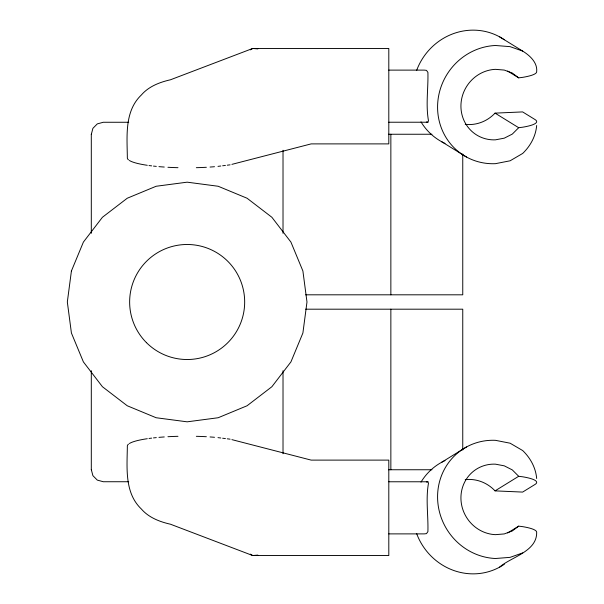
<?xml version="1.0" encoding="UTF-8"?>
<svg xmlns="http://www.w3.org/2000/svg" width="604" height="604" viewBox="0 0 604 604"><rect width="100%" height="100%" fill="white"/><g stroke="black" fill="none" stroke-linecap="round" stroke-linejoin="round"><path stroke-width="0.91" d="M536.669 125.496C535.748 136.278 530.425 146.002 522.702 153.439L510.101 160.8L495.446 163.676A59.909 57.078 -58.3 0 1 437.575 107.15A59.909 57.078 -58.3 0 1 495.446 45.496L510.101 46.644L522.702 51.098C529.768 55.477 537.688 62.59 536.669 71.763A47.927 7.92 0 0 1 522.626 77.357L518.685 77.856L507.654 71.061M91.302 134.413L92.903 128.335L97.289 123.895L103.284 122.265L128.727 122.265M388.802 122.227L427.904 122.227L428.47 120.694C425.624 104.718 428.372 88.358 427.904 72.359L426.469 70.358L424.272 70.117L388.802 70.117M465.231 124.341A35.742 34.05 -58.3 0 0 495.046 113.129L522.626 111.914L535.031 119.562A47.927 7.92 0 0 1 522.626 127.21L518.685 127.708L512.298 134.096L504.264 138.165L495.446 139.834A35.742 34.05 -58.3 0 1 460.928 106.115A35.742 34.05 -58.3 0 1 495.446 69.339L504.264 70.072L512.298 73.046L518.685 77.856M499.568 567.164C510.916 556.986 537.16 551.701 536.669 532.237A47.927 7.92 0 0 0 522.626 526.643L518.685 526.144L507.654 532.939M518.685 526.144L512.298 530.954L504.264 533.928L495.446 534.661A35.742 34.05 58.3 0 1 460.928 497.885A35.742 34.05 58.3 0 1 495.446 464.166L504.264 465.835L512.298 469.904L518.685 476.292L522.626 476.79A47.927 7.92 0 0 1 535.031 484.438L522.626 492.086L495.046 490.871A35.742 34.05 58.3 0 0 465.231 479.659M441.698 462.256L466.514 446.96M495.046 490.871L518.685 476.292M250.313 49.875L252.706 48.463L388.802 48.463L388.802 143.888L311.166 143.888L231.898 164.363M522.702 552.902L510.101 557.356L495.446 558.504A59.909 57.078 58.3 0 1 437.575 496.85A59.909 57.078 58.3 0 1 495.446 440.324L510.101 443.2L522.702 450.561C530.425 457.998 535.748 467.723 536.669 478.504M426.469 482.007L427.904 481.773L428.47 483.306C425.624 499.281 428.372 515.642 427.904 531.641L426.469 533.642L424.272 533.883L388.802 533.883M217.991 166.364L220.777 166.009M222.642 165.775L225.428 165.421M227.285 165.186L230.079 164.832M257.848 555.099L252.706 555.537L170.471 524.219C159.743 521.803 148.72 517.568 141.389 509.044C124.213 492.698 127.142 467.519 127.346 446.077A59.811 9.883 0 0 1 128.501 444.144M388.447 134.247L431.943 134.247M305.669 294.812L462.755 294.812L462.755 153.967M305.669 309.188L462.755 309.188L462.755 450.033M388.447 469.753L431.943 469.753M128.727 481.735L103.284 481.735L97.289 480.104L92.903 475.665L91.302 469.587M388.802 481.773L427.904 481.773M257.848 48.901L252.706 48.463L170.471 79.781C159.743 82.197 148.72 86.432 141.389 94.956C124.213 111.302 127.142 136.481 127.346 157.923A59.811 9.883 0 0 0 128.501 159.856M217.991 437.636L220.777 437.991M222.642 438.225L225.428 438.579M227.285 438.814L230.079 439.168M426.469 121.993L427.904 122.227M231.898 439.636L311.166 460.112L388.802 460.112L388.802 555.537L252.706 555.537L250.313 554.125M499.568 36.836L522.702 51.098M495.046 113.129L518.685 127.708M441.698 141.744L466.514 157.04M390.856 134.247L390.856 294.812M390.856 309.188L390.856 469.753M283.019 150.268L283.019 233.272M283.019 370.728L283.019 453.732M91.302 134.247L91.302 233.272M91.302 370.728L91.302 469.753M445.027 143.412A59.909 57.078 -58.3 0 1 420.996 121.857M416.669 70.336A59.909 57.078 -58.3 0 1 504.34 39.758M214.503 166.712A59.811 9.883 0 0 1 210.049 167.051M206.364 167.285A59.811 9.883 0 0 1 196.338 167.685M177.976 167.685A59.811 9.883 0 0 1 167.95 167.285M164.273 167.051A59.811 9.883 0 0 1 158.95 166.636M156.3 166.387A59.811 9.883 0 0 1 153.476 166.092M151.649 165.873A59.811 9.883 0 0 1 148.992 165.534M147.293 165.292A59.811 9.883 0 0 1 129.384 160.483M504.34 564.242A59.909 57.078 58.3 0 1 416.669 533.664M420.996 482.143A59.909 57.078 58.3 0 1 445.027 460.588M129.384 443.517A59.811 9.883 0 0 1 147.293 438.708M148.992 438.466A59.811 9.883 0 0 1 151.649 438.126M153.476 437.908A59.811 9.883 0 0 1 156.3 437.613M158.95 437.364A59.811 9.883 0 0 1 164.273 436.949M167.95 436.715A59.811 9.883 0 0 1 177.976 436.315M196.338 436.315A59.811 9.883 0 0 1 206.364 436.715M210.049 436.949A59.811 9.883 0 0 1 214.503 437.288M71.415 270.985L67.331 302L71.415 333.015L83.39 361.909L102.431 386.726L127.248 405.767L156.142 417.741L187.157 421.826L218.172 417.741L247.066 405.767L271.883 386.726L290.924 361.909L302.898 333.015L306.983 302L302.898 270.985L290.924 242.091L271.883 217.274L247.066 198.233L218.172 186.258L187.157 182.174L156.142 186.258L127.248 198.233L102.431 217.274L83.39 242.091L71.415 270.985M146.485 342.672A57.516 57.516 0 0 0 242.71 316.889A57.516 57.516 0 0 0 172.268 246.447A57.516 57.516 0 0 0 146.485 342.672"/></g></svg>
